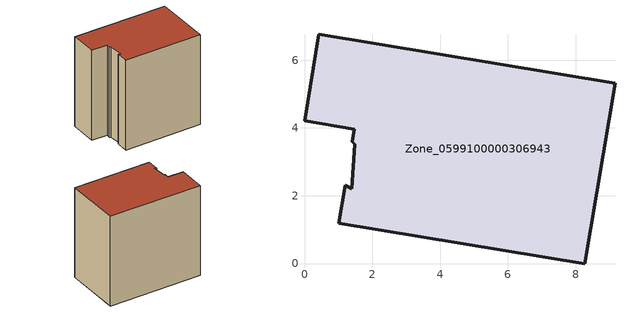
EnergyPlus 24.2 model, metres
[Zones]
Zone_0599100000306943
 floor ground (C_G): 8.27,0 1.01,1.19 1.2,2.31 1.4,2.2 1.48,3.52 1.41,3.6 1.47,3.96 0,4.21 0.42,6.76 9.16,5.32 z0
 wall outside (C_F): 0,4.21 1.47,3.96 1.41,3.6 1.48,3.52 1.4,2.2 1.2,2.31 1.01,1.19 8.27,0 9.16,5.32 0.42,6.76 0,4.21 z0:8.68
 roof outside (C_R): 1.2,2.31 1.01,1.19 8.27,0 9.16,5.32 0.42,6.76 0,4.21 1.47,3.96 1.41,3.6 1.48,3.52 1.4,2.2 z8.68
[BUILDING]
Pand.0599100000306943: North Axis=0; Terrain=City; Loads Convergence Tolerance Value=0.04; Temperature Convergence Tolerance Value=0.4; Solar Distribution=FullExterior; Maximum Number of Warmup Days=25; Minimum Number of Warmup Days=1
[Site:Location]
Rotterdam.The.Hague.AP_ZH_NLD Design_Conditions: Latitude=51.96; Longitude=4.45; Time Zone=1; Elevation=-4.5
[SITE:GROUNDTEMPERATURE:BUILDINGSURFACE]
18, 18, 18, 18, 18, 18, 18, 18, 18, 18, 18, 18
[MATERIAL] Thermal Absorptance=0.9; Solar Absorptance=0.7; Visible Absorptance=0.7
Name | Roughness | Thickness | Conductivity | Density | Specific Heat
G.TI.1975-1991 | MediumSmooth | 0.15 | 0.288461 | 540 | 1210
F.TI.1975-1991 | Rough | 0.3 | 0.230769 | 1920 | 840
R.TI.1975-1991 | MediumRough | 0.2 | 0.153846 | 1500 | 1000
[CONSTRUCTION]
C_G: G.TI.1975-1991
C_F: F.TI.1975-1991
C_R: R.TI.1975-1991
[ZONE]
Zone_0599100000306943: Type=1; Multiplier=1; Ceiling Height=Autocalculate; Volume=Autocalculate; Floor Area=autocalculate; Part of Total Floor Area=Yes
[ZONEINFILTRATION:DESIGNFLOWRATE]
Infil_Zone_0599100000306943: Zone or ZoneList or Space or SpaceList=Zone_0599100000306943; Schedule=AlwaysOn; Design Flow Rate Calculation Method=Flow/Area; Flow Rate per Floor Area=0.003; Constant Term Coefficient=1; Temperature Term Coefficient=0; Velocity Term Coefficient=0; Velocity Squared Term Coefficient=0
[HVACTEMPLATE:ZONE:IDEALLOADSAIRSYSTEM]
Zone_0599100000306943: Maximum Heating Supply Air Temperature=50; Minimum Cooling Supply Air Temperature=13; Maximum Heating Supply Air Humidity Ratio=0.0156; Minimum Cooling Supply Air Humidity Ratio=0.0077; Heating Limit=NoLimit; Cooling Limit=NoLimit; Dehumidification Control Type=ConstantSensibleHeatRatio; Cooling Sensible Heat Ratio=0.7; Dehumidification Setpoint=60; Humidification Control Type=None; Humidification Setpoint=30; Outdoor Air Method=None; Outdoor Air Flow Rate per Person=0.00944; Outdoor Air Flow Rate per Zone Floor Area=0; Outdoor Air Flow Rate per Zone=0; Demand Controlled Ventilation Type=None; Outdoor Air Economizer Type=NoEconomizer; Heat Recovery Type=None; Sensible Heat Recovery Effectiveness=0.7; Latent Heat Recovery Effectiveness=0.65
[ZONECONTROL:THERMOSTAT]
ThermostatControl_Zone_0599100000306943: Zone or ZoneList=Zone_0599100000306943; Control Type Schedule=DualSetpointControlType; Control 1=Thermostat_Zone_0599100000306943; Temperature Difference Between Cutout And Setpoint=0
[THERMOSTATSETPOINT:DUALSETPOINT]
Thermostat_Zone_0599100000306943: Heating Setpoint Temperature Schedule=HeatingSetpoint_Zone_0599100000306943; Cooling Setpoint Temperature Schedule=CoolingSetpoint_Zone_0599100000306943
[SCHEDULE:COMPACT]
HeatingSetpoint_Zone_0599100000306943: Through: 12/31, For: AllDays, Until: 24:00, 21
CoolingSetpoint_Zone_0599100000306943: Through: 12/31, For: AllDays, Until: 24:00, 24
DualSetpointControlType: Through: 12/31, For: AllDays, Until: 24:00, 4
AlwaysOn: Through: 12/31, For: AllDays, Until: 24:00, 1
